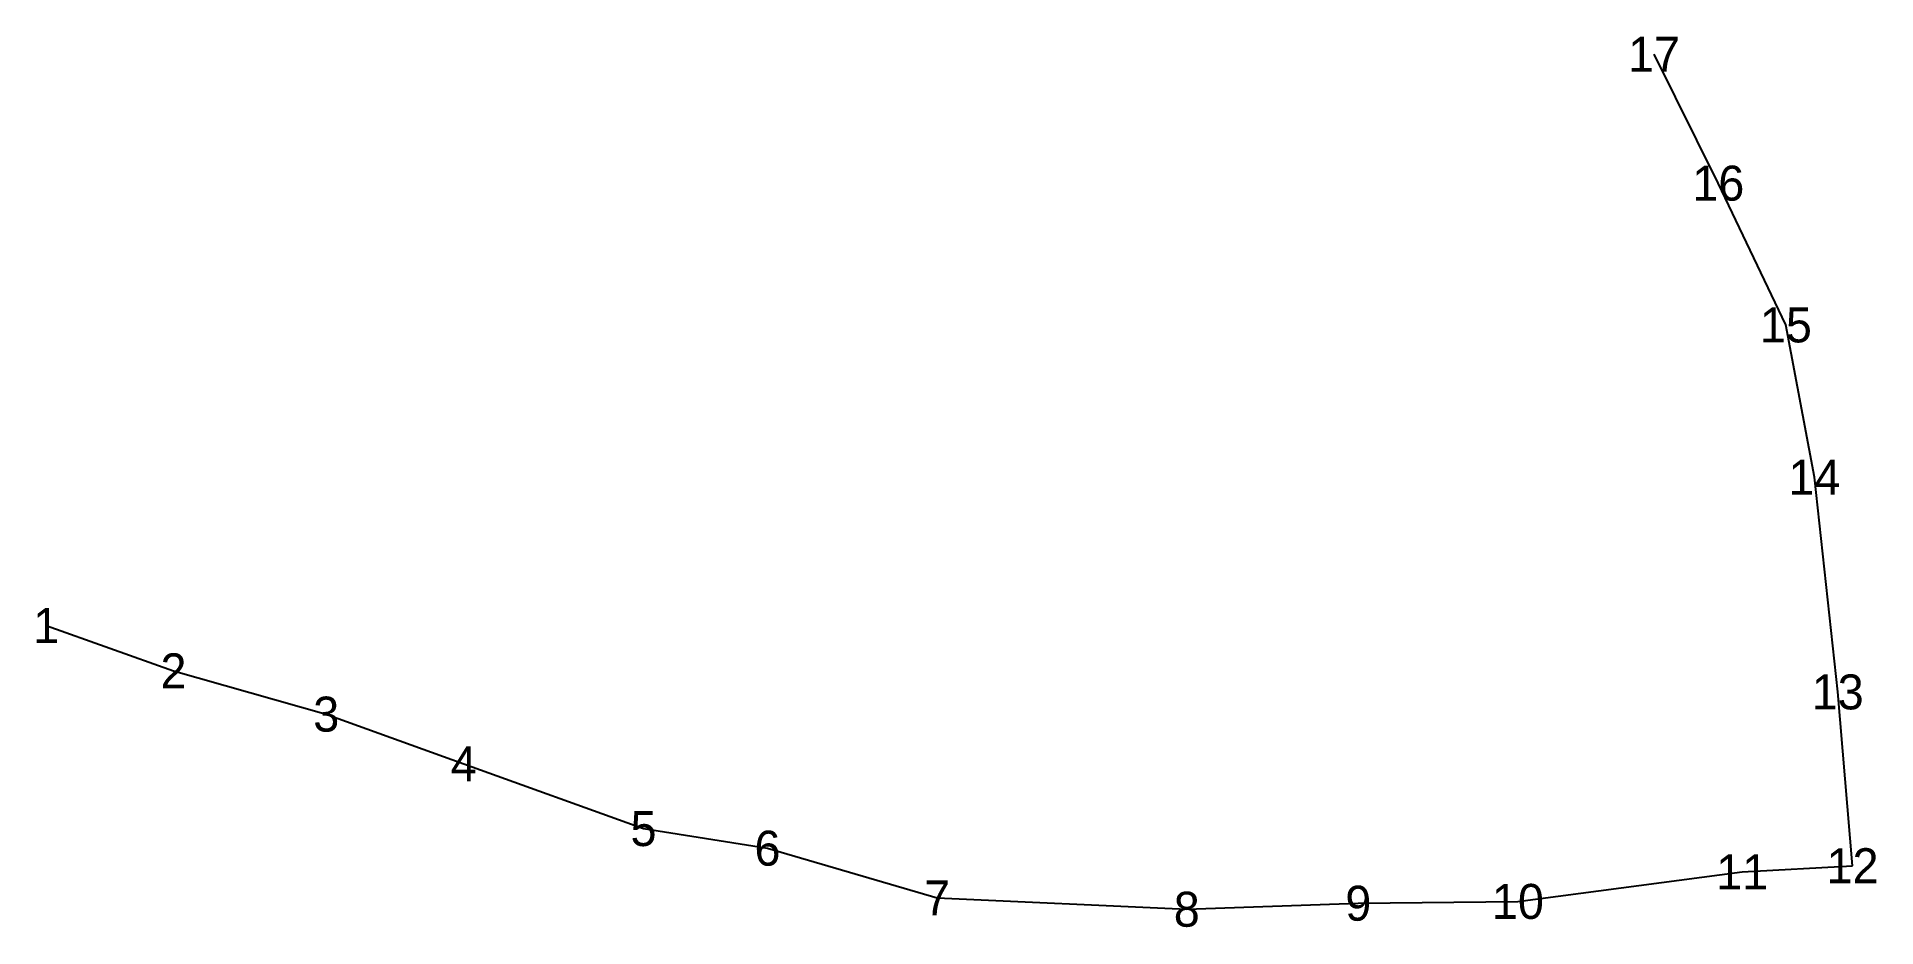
# Model space of a CAD drawing. Header units: metres. Extents: x 480629 to 480840, y 4202676 to 4202778.
import ezdxf
from ezdxf.enums import TextEntityAlignment as Align

# ---------------------------------------------------------------- set-up
doc = ezdxf.new("R2010")
doc.units = ezdxf.units.M
doc.layers.add('lines', color=3, linetype='Continuous')
doc.layers.add('texts_points', color=4, linetype='Continuous')
doc.styles.add('LiberationSerif', font='LiberationSerif-Regular.ttf')

msp = doc.modelspace()

# ---------------------------------------------------------------- linework, layer by layer
at = {"layer": 'lines'}
for points in [[(480821.46, 4202761.467), (480814.113, 4202776.207)], [(480829.192, 4202745.254), (480821.46, 4202761.467)], [(480832.453, 4202727.825), (480829.192, 4202745.254)], [(480835.116, 4202703.281), (480832.453, 4202727.825)], [(480630.212, 4202710.876), (480644.768, 4202705.689)], [(480644.768, 4202705.689), (480662.238, 4202700.74)], [(480836.817, 4202683.401), (480835.116, 4202703.281)], [(480662.238, 4202700.74), (480677.958, 4202695.06)], [(480677.958, 4202695.06), (480698.53, 4202687.65)], [(480698.53, 4202687.65), (480712.704, 4202685.409)], [(480712.704, 4202685.409), (480732.114, 4202679.719)], [(480798.543, 4202679.319), (480824.19, 4202682.695)], [(480824.19, 4202682.695), (480836.817, 4202683.401)], [(480732.114, 4202679.719), (480760.664, 4202678.426)], [(480760.664, 4202678.426), (480780.284, 4202679.116)], [(480780.284, 4202679.116), (480798.543, 4202679.319)]]:
    msp.add_lwpolyline(points, dxfattribs=at)

# ---------------------------------------------------------------- texts
at = {"layer": 'texts_points', "style": 'LiberationSerif'}
for s, p in [('17', (480814.113, 4202776.207)), ('16', (480821.46, 4202761.467)), ('15', (480829.192, 4202745.254)), ('14', (480832.453, 4202727.825)), ('1', (480630.212, 4202710.876)), ('2', (480644.768, 4202705.689)), ('13', (480835.116, 4202703.281)), ('3', (480662.238, 4202700.74)), ('4', (480677.958, 4202695.06)), ('5', (480698.53, 4202687.65)), ('6', (480712.704, 4202685.409)), ('11', (480824.19, 4202682.695)), ('12', (480836.817, 4202683.401)), ('7', (480732.114, 4202679.719)), ('8', (480760.664, 4202678.426)), ('9', (480780.284, 4202679.116)), ('10', (480798.543, 4202679.319))]:
    msp.add_text(s, height=4, dxfattribs=at).set_placement(p, align=Align.MIDDLE_CENTER)

doc.saveas('drawing.dxf')
